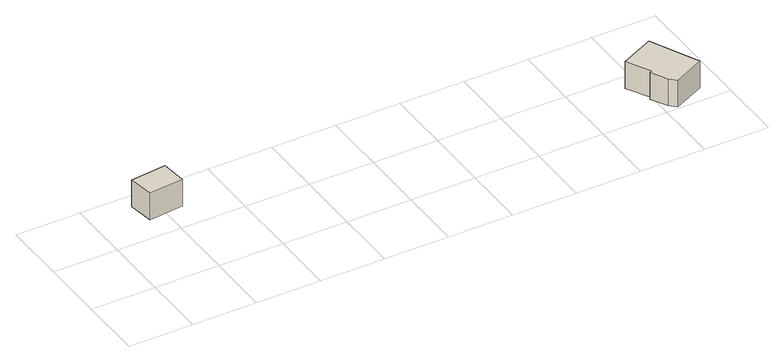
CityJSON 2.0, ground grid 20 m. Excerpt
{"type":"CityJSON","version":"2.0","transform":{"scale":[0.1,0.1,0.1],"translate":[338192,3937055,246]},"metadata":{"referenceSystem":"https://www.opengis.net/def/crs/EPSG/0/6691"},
"CityObjects":{
"building1":{"type":"Building","attributes":{"usage":"411","measuredHeight":9.4,"storeysAboveGround":2,"BuildingIDAttribute.prefecture":"14","BuildingIDAttribute.city":"14151","BuildingDetailAttribute.totalFloorArea":122.28,"BuildingDetailAttribute.buildingFootprintArea":61.14,"BuildingDetailAttribute.buildingStructureType":"601","BuildingDetailAttribute.buildingStructureOrgType":"1","BuildingDetailAttribute.orgUsage":"10","BuildingDetailAttribute.surveyYear":2015},"geometry":[{"type":"Solid","lod":"1","boundaries":[[[[0,1,2,3]],[[2,4,5,3]],[[1,6,4,2]],[[0,7,6,1]],[[3,5,7,0]],[[4,6,7,5]]]]}]},
"building2":{"type":"Building","attributes":{"measuredHeight":21,"BuildingIDAttribute.prefecture":"14","BuildingIDAttribute.city":"14151","BuildingDetailAttribute.surveyYear":2015,"BuildingLandSlideRiskAttribute.description":"1","BuildingLandSlideRiskAttribute.areaType":"2"},"geometry":[{"type":"Solid","lod":"1","boundaries":[[[[8,9,10,11,12,13,14]],[[13,15,16,14]],[[12,17,15,13]],[[11,18,17,12]],[[10,19,18,11]],[[9,20,19,10]],[[8,21,20,9]],[[14,16,21,8]],[[15,17,18,19,20,21,16]]]]}]}
},
"vertices":[
[121,153,184],[129,74,184],[21,63,184],[9,141,184],[21,63,272],[9,141,272],[129,74,272],[121,153,272],
[1734,51,6],[1638,5,6],[1618,25,6],[1591,74,6],[1598,79,6],[1558,152,6],[1662,202,6],[1558,152,95],[1662,202,95],[1598,79,95],[1591,74,95],[1618,25,95],[1638,5,95],[1734,51,95]
]}
